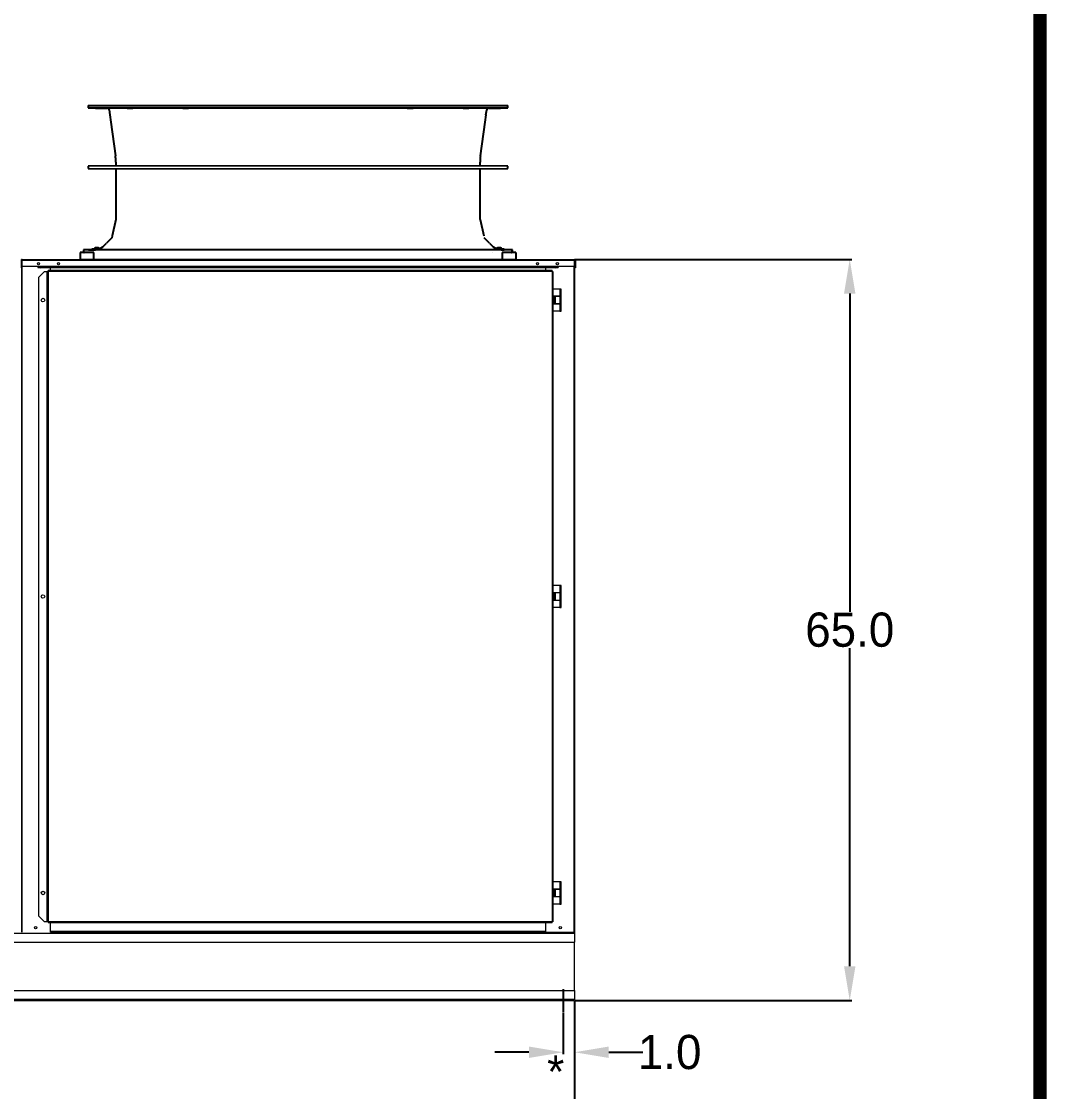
# Model space of a CAD drawing. Header units: inches. Extents: x 1763 to 2243, y -685 to -381.
# Drawn here: x 2148.2 to 2238.1, y -623.6 to -529.8 of the extents above; entities that cross this region are included whole.
import ezdxf

# ---------------------------------------------------------------- set-up
doc = ezdxf.new("R2010")
doc.units = ezdxf.units.IN
doc.header["$MEASUREMENT"] = 0
doc.header["$PDSIZE"] = -1
doc.dimstyles.get("Standard").update_dxf_attribs({"dimtxt": 3, "dimasz": 3, "dimexe": 0.18, "dimexo": 0.0625, "dimgap": 0.09, "dimtad": 0, "dimtih": 1, "dimtoh": 1, "dimdec": 1, "dimzin": 0, "dimdsep": 46, "dimtxsty": 'Standard', "dimcen": 0.09, "dimadec": 0, "dimazin": 0, "dimtfac": 1, "dimtdec": 1, "dimtofl": 0, "dimtmove": 0, "dimatfit": 3, "dimfxl": 1, "dimtolj": 1, "dimtzin": 0, "dimarcsym": 0})

# ---------------------------------------------------------------- blocks, each defined once
blk = doc.blocks.new('*D7')
at = {"color": 0, "lineweight": -2}
for p, q in [((2196.66, -615.755), (2196.66, -620.353)), ((2195.66, -616.693), (2195.66, -620.353)), ((2192.66, -620.173), (2189.66, -620.173)), ((2199.66, -620.173), (2202.66, -620.173))]:
    blk.add_line(p, q, dxfattribs=at)
at = {"color": 0}
for points in [[(2192.66, -619.673), (2192.66, -620.673), (2195.66, -620.173)], [(2199.66, -619.673), (2199.66, -620.673), (2196.66, -620.173)]]:
    blk.add_solid(points, dxfattribs=at)
at = {"layer": 'Defpoints', "color": 0}
for p in [(2196.66, -615.693), (2195.66, -616.63), (2196.66, -620.173)]:
    blk.add_point(p, dxfattribs=at)
at = {"color": 0, "insert": (2205, -620.173), "char_height": 3, "attachment_point": 5}
blk.add_mtext('\\A1;1.0', dxfattribs=at)
blk = doc.blocks.new('*D10')
at = {"color": 0, "lineweight": -2}
for p, q in [((2196.66, -615.693), (2196.66, -638.536)), ((2099.66, -615.818), (2099.66, -638.536)), ((2102.66, -638.356), (2143.82, -638.356)), ((2193.66, -638.356), (2152.5, -638.356))]:
    blk.add_line(p, q, dxfattribs=at)
at = {"color": 0}
for points in [[(2102.66, -637.856), (2102.66, -638.856), (2099.66, -638.356)], [(2193.66, -637.856), (2193.66, -638.856), (2196.66, -638.356)]]:
    blk.add_solid(points, dxfattribs=at)
at = {"layer": 'Defpoints', "color": 0}
for p in [(2196.66, -615.63), (2099.66, -615.755), (2099.66, -638.356)]:
    blk.add_point(p, dxfattribs=at)
at = {"color": 0, "insert": (2148.16, -638.356), "char_height": 3, "attachment_point": 5}
blk.add_mtext('\\A1;97.0', dxfattribs=at)
blk = doc.blocks.new('*D11')
at = {"color": 0, "lineweight": -2}
for p, q in [((2196.723, -550.63), (2220.971, -550.63)), ((2220.791, -553.63), (2220.791, -581.54)), ((2220.791, -612.63), (2220.791, -584.72)), ((2196.723, -615.63), (2220.971, -615.63))]:
    blk.add_line(p, q, dxfattribs=at)
at = {"color": 0}
for points in [[(2220.291, -553.63), (2221.291, -553.63), (2220.791, -550.63)], [(2220.291, -612.63), (2221.291, -612.63), (2220.791, -615.63)]]:
    blk.add_solid(points, dxfattribs=at)
at = {"layer": 'Defpoints', "color": 0}
for p in [(2196.66, -550.63), (2220.791, -550.63), (2196.66, -615.63)]:
    blk.add_point(p, dxfattribs=at)
at = {"color": 0, "insert": (2220.791, -583.13), "char_height": 3, "attachment_point": 5}
blk.add_mtext('\\A1;65.0', dxfattribs=at)

msp = doc.modelspace()

# ---------------------------------------------------------------- linework, layer by layer
at = {"color": 7, "lineweight": 25}
msp.add_line((2237.468, -677.516), (2237.468, -385.916), dxfattribs=at)
at = {"color": 7, "linetype": 'Continuous', "lineweight": 25}
for p, q in [((2154.005, -537.126), (2154.005, -537.354)), ((2154.005, -537.126), (2159.395, -537.126)), ((2154.005, -537.354), (2154.656, -537.36)), ((2154.005, -537.354), (2159.395, -537.354)), ((2155.467, -537.367), (2155.705, -537.369)), ((2155.86, -537.505), (2155.924, -537.961)), ((2159.395, -537.126), (2190.816, -537.126)), ((2159.395, -537.354), (2190.816, -537.354)), ((2188.896, -537.961), (2188.96, -537.505)), ((2189.115, -537.369), (2189.354, -537.367)), ((2190.164, -537.36), (2190.816, -537.354)), ((2190.816, -537.354), (2190.816, -537.126)), ((2155.905, -537.96), (2155.994, -538.592)), ((2155.992, -538.592), (2156.407, -541.546)), ((2188.413, -541.546), (2188.828, -538.592)), ((2188.826, -538.592), (2188.915, -537.96)), ((2156.446, -542.429), (2154.005, -542.451)), ((2154.005, -542.451), (2154.005, -542.664)), ((2156.446, -542.094), (2156.446, -542.429)), ((2190.816, -542.451), (2156.446, -542.429)), ((2188.375, -542.429), (2188.375, -542.094)), ((2190.816, -542.664), (2190.816, -542.451)), ((2154.005, -542.664), (2156.446, -542.685)), ((2156.446, -542.685), (2156.446, -547.147)), ((2156.448, -542.685), (2190.816, -542.664)), ((2188.375, -547.147), (2188.375, -542.685)), ((2156.446, -547.147), (2156.113, -548.583)), ((2188.375, -547.147), (2188.707, -548.583)), ((2156.075, -548.753), (2155.608, -549.213)), ((2156.115, -548.583), (2156.075, -548.753)), ((2189.213, -549.213), (2188.745, -548.753)), ((2153.689, -549.805), (2153.607, -549.806)), ((2153.607, -549.806), (2153.607, -549.814)), ((2153.607, -549.814), (2153.61, -549.982)), ((2153.628, -549.982), (2153.625, -549.814)), ((2154.336, -549.8), (2153.689, -549.805)), ((2154.336, -549.734), (2154.336, -549.812)), ((2154.463, -549.734), (2154.336, -549.734)), ((2154.347, -549.812), (2154.341, -549.812)), ((2154.401, -549.812), (2154.347, -549.812)), ((2155.202, -549.734), (2154.463, -549.734)), ((2154.536, -549.694), (2154.533, -549.734)), ((2154.604, -549.694), (2154.536, -549.694)), ((2155.002, -549.694), (2154.604, -549.694)), ((2154.675, -549.61), (2154.677, -549.608)), ((2154.677, -549.608), (2154.677, -549.614)), ((2154.679, -549.614), (2154.679, -549.607)), ((2154.679, -549.61), (2154.689, -549.608)), ((2154.689, -549.608), (2154.689, -549.615)), ((2154.709, -549.612), (2154.709, -549.608)), ((2154.781, -549.608), (2154.781, -549.613)), ((2154.809, -549.614), (2154.809, -549.608)), ((2154.86, -549.607), (2154.86, -549.61)), ((2154.869, -549.612), (2154.869, -549.608)), ((2155.002, -549.699), (2155.289, -549.544)), ((2155.005, -549.734), (2155.002, -549.694)), ((2155.202, -549.805), (2155.202, -549.734)), ((2155.202, -549.767), (2189.618, -549.767)), ((2189.618, -549.796), (2155.202, -549.796)), ((2155.289, -549.544), (2155.626, -549.213)), ((2189.194, -549.213), (2189.531, -549.544)), ((2189.444, -550.04), (2189.444, -550.037)), ((2189.531, -549.544), (2189.818, -549.699)), ((2189.618, -549.734), (2189.618, -549.805)), ((2189.745, -549.734), (2189.618, -549.734)), ((2190.484, -549.734), (2189.745, -549.734)), ((2189.818, -549.694), (2189.815, -549.734)), ((2189.886, -549.694), (2189.818, -549.694)), ((2190.284, -549.694), (2189.886, -549.694)), ((2190.13, -549.608), (2190.13, -549.608)), ((2190.287, -549.734), (2190.284, -549.694)), ((2190.473, -549.812), (2190.419, -549.812)), ((2190.484, -549.812), (2190.473, -549.812)), ((2190.484, -549.812), (2190.484, -549.734)), ((2191.132, -549.805), (2190.484, -549.8)), ((2191.213, -549.806), (2191.132, -549.805)), ((2191.192, -549.982), (2191.195, -549.814)), ((2191.21, -549.982), (2191.213, -549.814)), ((2153.316, -550.04), (2153.316, -550.63)), ((2154.497, -550.04), (2153.316, -550.04)), ((2153.316, -550.63), (2154.497, -550.63)), ((2154.497, -550.63), (2154.497, -550.04)), ((2154.497, -550.63), (2190.323, -550.63)), ((2190.323, -550.04), (2190.323, -550.63)), ((2191.505, -550.04), (2190.323, -550.04)), ((2190.323, -550.63), (2191.505, -550.63)), ((2191.505, -550.04), (2191.505, -550.63))]:
    msp.add_line(p, q, dxfattribs=at)
at = {"color": 7, "linetype": 'Continuous', "lineweight": 15}
for p, q in [((2148.16, -550.63), (2196.66, -550.63)), ((2148.16, -550.706), (2148.16, -550.63)), ((2148.16, -550.706), (2196.66, -550.706)), ((2148.16, -551.243), (2148.16, -550.706)), ((2148.161, -551.38), (2148.161, -550.706)), ((2148.161, -550.706), (2148.236, -550.706)), ((2148.236, -551.38), (2148.236, -550.706)), ((2196.66, -550.706), (2196.66, -550.63)), ((2196.66, -551.243), (2196.66, -550.706)), ((2196.661, -550.706), (2196.736, -550.706)), ((2196.661, -550.706), (2196.661, -551.38)), ((2196.736, -550.706), (2196.736, -551.38)), ((2148.16, -551.243), (2149.598, -551.243)), ((2148.16, -551.243), (2148.16, -609.63)), ((2148.236, -551.38), (2148.161, -551.38)), ((2148.236, -609.63), (2148.236, -551.243)), ((2149.598, -551.243), (2195.223, -551.243)), ((2149.598, -551.244), (2149.598, -551.243)), ((2195.223, -551.244), (2149.598, -551.244)), ((2149.598, -551.283), (2149.598, -551.244)), ((2149.598, -551.283), (2149.851, -551.294)), ((2149.598, -551.283), (2149.598, -551.358)), ((2149.598, -551.358), (2149.851, -551.369)), ((2150.185, -551.688), (2149.685, -552.188)), ((2194.97, -551.294), (2149.851, -551.294)), ((2149.851, -551.294), (2149.851, -551.369)), ((2194.97, -551.369), (2149.851, -551.369)), ((2150.185, -551.688), (2150.422, -551.688)), ((2150.422, -608.724), (2150.422, -551.688)), ((2150.422, -551.688), (2150.423, -551.688)), ((2150.499, -551.688), (2150.423, -551.688)), ((2150.423, -551.688), (2150.423, -608.724)), ((2194.684, -551.613), (2150.499, -551.613)), ((2150.499, -551.613), (2150.499, -551.688)), ((2194.684, -551.688), (2150.499, -551.688)), ((2150.499, -551.688), (2150.499, -608.724)), ((2150.709, -551.613), (2150.709, -551.369)), ((2194.111, -551.369), (2194.111, -551.613)), ((2194.684, -551.688), (2194.684, -551.613)), ((2194.684, -551.688), (2194.684, -608.724)), ((2194.76, -551.688), (2194.684, -551.688)), ((2194.76, -551.688), (2194.76, -608.724)), ((2194.97, -551.294), (2195.223, -551.283)), ((2194.97, -551.294), (2194.97, -551.369)), ((2194.97, -551.369), (2195.223, -551.358)), ((2195.223, -551.243), (2195.223, -551.244)), ((2195.223, -551.243), (2196.66, -551.243)), ((2195.223, -551.244), (2195.223, -551.283)), ((2195.223, -551.283), (2195.223, -551.358)), ((2196.584, -551.243), (2196.584, -609.63)), ((2196.66, -551.243), (2196.66, -609.63)), ((2196.736, -551.38), (2196.661, -551.38)), ((2149.685, -608.224), (2149.685, -552.188)), ((2195.36, -553.24), (2194.76, -553.24)), ((2195.36, -553.24), (2195.36, -553.87)), ((2195.485, -553.24), (2195.36, -553.24)), ((2195.485, -553.87), (2195.485, -553.24)), ((2195.36, -553.87), (2194.76, -553.87)), ((2195.36, -554.543), (2194.76, -554.543)), ((2194.855, -553.891), (2194.855, -554.521)), ((2194.98, -553.891), (2194.855, -553.891)), ((2194.855, -554.521), (2194.98, -554.521)), ((2194.98, -554.521), (2194.98, -553.891)), ((2195.36, -553.891), (2194.98, -553.891)), ((2194.98, -554.521), (2195.36, -554.521)), ((2195.013, -553.891), (2195.013, -553.87)), ((2195.013, -554.543), (2195.013, -554.521)), ((2195.328, -553.87), (2195.328, -553.891)), ((2195.328, -554.521), (2195.328, -554.543)), ((2195.36, -553.87), (2195.485, -553.87)), ((2195.36, -553.891), (2195.36, -554.521)), ((2195.485, -553.891), (2195.36, -553.891)), ((2195.36, -554.521), (2195.485, -554.521)), ((2195.36, -554.543), (2195.36, -555.173)), ((2195.485, -554.543), (2195.36, -554.543)), ((2195.485, -554.521), (2195.485, -553.891)), ((2195.485, -555.173), (2195.485, -554.543)), ((2195.36, -555.173), (2194.76, -555.173)), ((2195.36, -555.173), (2195.485, -555.173)), ((2195.36, -579.24), (2194.76, -579.24)), ((2195.36, -579.87), (2194.76, -579.87)), ((2194.855, -579.891), (2194.855, -580.521)), ((2194.98, -579.891), (2194.855, -579.891)), ((2194.98, -580.521), (2194.98, -579.891)), ((2195.36, -579.891), (2194.98, -579.891)), ((2195.013, -579.891), (2195.013, -579.87)), ((2195.328, -579.87), (2195.328, -579.891)), ((2195.36, -579.24), (2195.36, -579.87)), ((2195.485, -579.24), (2195.36, -579.24)), ((2195.36, -579.87), (2195.485, -579.87)), ((2195.36, -579.891), (2195.36, -580.521)), ((2195.485, -579.891), (2195.36, -579.891)), ((2195.485, -579.87), (2195.485, -579.24)), ((2195.485, -580.521), (2195.485, -579.891)), ((2195.36, -580.543), (2194.76, -580.543)), ((2194.855, -580.521), (2194.98, -580.521)), ((2194.98, -580.521), (2195.36, -580.521)), ((2195.013, -580.543), (2195.013, -580.521)), ((2195.328, -580.521), (2195.328, -580.543)), ((2195.36, -580.521), (2195.485, -580.521)), ((2195.36, -580.543), (2195.36, -581.173)), ((2195.485, -580.543), (2195.36, -580.543)), ((2195.485, -581.173), (2195.485, -580.543)), ((2195.36, -581.173), (2194.76, -581.173)), ((2195.36, -581.173), (2195.485, -581.173)), ((2195.36, -605.24), (2194.76, -605.24)), ((2195.36, -605.24), (2195.36, -605.87)), ((2195.485, -605.24), (2195.36, -605.24)), ((2195.485, -605.87), (2195.485, -605.24)), ((2195.36, -605.87), (2194.76, -605.87)), ((2194.855, -605.891), (2194.855, -606.521)), ((2194.98, -605.891), (2194.855, -605.891)), ((2194.98, -606.521), (2194.98, -605.891)), ((2195.36, -605.891), (2194.98, -605.891)), ((2195.013, -605.891), (2195.013, -605.87)), ((2195.328, -605.87), (2195.328, -605.891)), ((2195.36, -605.87), (2195.485, -605.87)), ((2195.36, -605.891), (2195.36, -606.521)), ((2195.485, -605.891), (2195.36, -605.891)), ((2195.485, -606.521), (2195.485, -605.891)), ((2195.36, -606.543), (2194.76, -606.543)), ((2195.36, -607.173), (2194.76, -607.173)), ((2194.855, -606.521), (2194.98, -606.521)), ((2194.98, -606.521), (2195.36, -606.521)), ((2195.013, -606.543), (2195.013, -606.521)), ((2195.328, -606.521), (2195.328, -606.543)), ((2195.36, -606.521), (2195.485, -606.521)), ((2195.36, -606.543), (2195.36, -607.173)), ((2195.485, -606.543), (2195.36, -606.543)), ((2195.36, -607.173), (2195.485, -607.173)), ((2195.485, -607.173), (2195.485, -606.543)), ((2149.685, -608.224), (2150.185, -608.724)), ((2150.422, -608.724), (2150.185, -608.724)), ((2150.423, -608.724), (2150.422, -608.724)), ((2150.499, -608.724), (2150.423, -608.724)), ((2194.684, -608.724), (2150.499, -608.724)), ((2150.499, -608.724), (2150.499, -608.8)), ((2150.499, -608.8), (2194.684, -608.8)), ((2150.709, -609.63), (2150.709, -608.8)), ((2194.111, -608.8), (2194.111, -609.63)), ((2194.76, -608.724), (2194.684, -608.724)), ((2194.684, -608.8), (2194.684, -608.724)), ((2099.66, -609.736), (2196.66, -609.736)), ((2150.709, -609.554), (2194.111, -609.554)), ((2150.709, -609.63), (2194.111, -609.63)), ((2194.111, -609.63), (2196.584, -609.63)), ((2196.584, -609.63), (2196.66, -609.63)), ((2196.66, -609.63), (2196.66, -609.736)), ((2196.66, -609.736), (2196.66, -610.505)), ((2099.66, -610.505), (2196.66, -610.505)), ((2196.66, -614.755), (2196.66, -610.505)), ((2099.66, -614.755), (2196.66, -614.755)), ((2196.66, -614.755), (2196.66, -615.525)), ((2099.66, -615.525), (2196.66, -615.525)), ((2099.66, -615.63), (2196.66, -615.63)), ((2196.66, -615.525), (2196.66, -615.63))]:
    msp.add_line(p, q, dxfattribs=at)
at = {"color": 7}
for p, q in [((2195.66, -614.63), (2195.66, -616.63)), ((2196.66, -615.63), (2195.66, -615.63))]:
    msp.add_line(p, q, dxfattribs=at)
at = {"color": 7, "lineweight": 25, "const_width": 1.166}
msp.add_lwpolyline([(1770.908, -677.516), (2237.468, -677.516), (2237.468, -385.916), (1770.908, -385.916), (1770.908, -677.516)], dxfattribs=at)
at = {"color": 7, "linetype": 'Continuous', "lineweight": 15}
for centre, radius in [((2149.66, -551.005), 0.0995), ((2151.41, -551.005), 0.0995), ((2193.41, -551.005), 0.0995), ((2195.16, -551.005), 0.0995), ((2150.047, -554.206), 0.156), ((2150.047, -580.206), 0.156), ((2150.047, -606.206), 0.156), ((2149.41, -609.255), 0.0995), ((2195.41, -609.255), 0.0995)]:
    msp.add_circle(centre, radius, dxfattribs=at)
at = {"color": 7, "linetype": 'Continuous', "lineweight": 25}
for centre, radius, start, end in [((2152.509, -542.094), 3.937, 0, 8.00016), ((2192.312, -542.094), 3.937, 171.99984, 180), ((2153.669, -549.981), 0.0591, 181, 270), ((2190.051, -549.908), 0.316, 111.98436, 137.47455), ((2190.051, -549.908), 0.316, 42.52545, 68.05136)]:
    msp.add_arc(centre, radius, start, end, dxfattribs=at)
at = {"color": 7, "linetype": 'Continuous', "lineweight": 15}
for centre, radius in [((2148.16, -550.706), 0.0757), ((2148.16, -550.706), 0.001), ((2196.66, -550.706), 0.0757), ((2196.66, -550.706), 0.001)]:
    msp.add_arc(centre, radius, 0, 90, dxfattribs=at)
at = {"color": 7, "linetype": 'Continuous', "lineweight": 25}
for points, knots in [([(2154.656, -537.36), (2154.657, -537.36), (2154.658, -537.36), (2154.688, -537.36), (2154.74, -537.361), (2154.814, -537.361), (2154.906, -537.362), (2155.016, -537.363), (2155.137, -537.364), (2155.27, -537.365), (2155.381, -537.366), (2155.447, -537.367), (2155.467, -537.367)], [0, 0, 0, 0, 0.085907, 0.192945, 0.303087, 0.410126, 0.520268, 0.62731, 0.737455, 0.844501, 0.954651, 1, 1, 1, 1]), ([(2154.798, -537.358), (2154.811, -537.358), (2154.838, -537.359), (2154.908, -537.359), (2154.991, -537.36), (2155.078, -537.36), (2155.161, -537.361), (2155.229, -537.362), (2155.275, -537.362), (2155.294, -537.363), (2155.286, -537.363), (2155.264, -537.363), (2155.228, -537.362), (2155.16, -537.362), (2155.077, -537.361), (2154.989, -537.361), (2154.907, -537.36), (2154.839, -537.359), (2154.792, -537.359), (2154.774, -537.358), (2154.781, -537.358), (2154.794, -537.358), (2154.798, -537.358)], [0, 0, 0, 0, 0.053684, 0.107369, 0.161054, 0.214742, 0.268431, 0.32212, 0.375808, 0.429494, 0.483179, 0.5, 0.553684, 0.607368, 0.661054, 0.714742, 0.768431, 0.82212, 0.875808, 0.929494, 0.983178, 1, 1, 1, 1]), ([(2155.86, -537.505), (2155.856, -537.487), (2155.848, -537.453), (2155.814, -537.41), (2155.77, -537.38), (2155.731, -537.37), (2155.709, -537.369), (2155.705, -537.369)], [0, 0, 0, 0, 0.236553, 0.473094, 0.709954, 0.947343, 1, 1, 1, 1]), ([(2157.498, -537.358), (2157.521, -537.358), (2157.565, -537.359), (2157.651, -537.359), (2157.738, -537.36), (2157.819, -537.36), (2157.884, -537.361), (2157.926, -537.362), (2157.94, -537.362), (2157.925, -537.363), (2157.892, -537.363), (2157.847, -537.363), (2157.792, -537.362), (2157.708, -537.362), (2157.621, -537.361), (2157.54, -537.361), (2157.475, -537.36), (2157.433, -537.359), (2157.418, -537.359), (2157.434, -537.358), (2157.466, -537.358), (2157.492, -537.358), (2157.498, -537.358)], [0, 0, 0, 0, 0.053685, 0.107369, 0.161054, 0.214742, 0.268431, 0.32212, 0.375808, 0.429494, 0.483179, 0.5, 0.553684, 0.607369, 0.661054, 0.714742, 0.768431, 0.82212, 0.875808, 0.929494, 0.983179, 1, 1, 1, 1]), ([(2162.469, -537.358), (2162.497, -537.358), (2162.552, -537.359), (2162.64, -537.359), (2162.719, -537.36), (2162.78, -537.36), (2162.818, -537.361), (2162.828, -537.362), (2162.808, -537.362), (2162.761, -537.363), (2162.707, -537.363), (2162.648, -537.363), (2162.582, -537.362), (2162.495, -537.362), (2162.416, -537.361), (2162.354, -537.361), (2162.316, -537.36), (2162.307, -537.359), (2162.327, -537.359), (2162.374, -537.358), (2162.427, -537.358), (2162.461, -537.358), (2162.469, -537.358)], [0, 0, 0, 0, 0.053684, 0.107369, 0.161054, 0.214742, 0.268431, 0.32212, 0.375808, 0.429494, 0.483178, 0.5, 0.553684, 0.607369, 0.661055, 0.714742, 0.768431, 0.82212, 0.875808, 0.929494, 0.983179, 1, 1, 1, 1]), ([(2182.434, -537.358), (2182.452, -537.358), (2182.489, -537.359), (2182.512, -537.359), (2182.507, -537.36), (2182.473, -537.36), (2182.415, -537.361), (2182.338, -537.362), (2182.251, -537.362), (2182.165, -537.363), (2182.106, -537.363), (2182.057, -537.363), (2182.018, -537.362), (2181.994, -537.362), (2181.999, -537.361), (2182.032, -537.361), (2182.091, -537.36), (2182.168, -537.359), (2182.254, -537.359), (2182.34, -537.358), (2182.4, -537.358), (2182.427, -537.358), (2182.434, -537.358)], [0, 0, 0, 0, 0.053685, 0.107369, 0.161054, 0.214742, 0.268431, 0.32212, 0.375808, 0.429494, 0.483179, 0.5, 0.553684, 0.607369, 0.661054, 0.714742, 0.768431, 0.82212, 0.875808, 0.929494, 0.983179, 1, 1, 1, 1]), ([(2187.377, -537.358), (2187.386, -537.358), (2187.402, -537.359), (2187.391, -537.359), (2187.353, -537.36), (2187.291, -537.36), (2187.212, -537.361), (2187.125, -537.362), (2187.04, -537.362), (2186.966, -537.363), (2186.924, -537.363), (2186.895, -537.363), (2186.88, -537.362), (2186.89, -537.362), (2186.928, -537.361), (2186.991, -537.361), (2187.07, -537.36), (2187.157, -537.359), (2187.242, -537.359), (2187.316, -537.358), (2187.358, -537.358), (2187.374, -537.358), (2187.377, -537.358)], [0, 0, 0, 0, 0.053684, 0.107369, 0.161054, 0.214742, 0.268431, 0.32212, 0.375808, 0.429494, 0.483178, 0.5, 0.553684, 0.607369, 0.661055, 0.714742, 0.768431, 0.82212, 0.875808, 0.929494, 0.983179, 1, 1, 1, 1]), ([(2189.115, -537.369), (2189.097, -537.371), (2189.062, -537.375), (2189.014, -537.403), (2188.979, -537.443), (2188.964, -537.48), (2188.961, -537.501), (2188.96, -537.505)], [0, 0, 0, 0, 0.237768, 0.475541, 0.713069, 0.950081, 1, 1, 1, 1]), ([(2189.354, -537.367), (2189.399, -537.367), (2189.492, -537.366), (2189.627, -537.365), (2189.754, -537.364), (2189.868, -537.363), (2189.969, -537.362), (2190.05, -537.361), (2190.113, -537.361), (2190.151, -537.36), (2190.168, -537.36), (2190.165, -537.36), (2190.164, -537.36)], [0, 0, 0, 0, 0.107042, 0.217187, 0.324229, 0.434374, 0.541414, 0.651557, 0.758592, 0.868733, 0.975764, 1, 1, 1, 1]), ([(2190.042, -537.358), (2190.039, -537.358), (2190.034, -537.359), (2189.989, -537.359), (2189.925, -537.36), (2189.843, -537.36), (2189.756, -537.361), (2189.672, -537.362), (2189.601, -537.362), (2189.551, -537.363), (2189.532, -537.363), (2189.529, -537.363), (2189.54, -537.362), (2189.583, -537.362), (2189.648, -537.361), (2189.729, -537.361), (2189.816, -537.36), (2189.9, -537.359), (2189.972, -537.359), (2190.022, -537.358), (2190.041, -537.358), (2190.042, -537.358), (2190.042, -537.358)], [0, 0, 0, 0, 0.053685, 0.107368, 0.161055, 0.214742, 0.268432, 0.322121, 0.375809, 0.429494, 0.483179, 0.5, 0.553685, 0.607369, 0.661055, 0.714742, 0.768431, 0.822121, 0.875809, 0.929494, 0.983179, 1, 1, 1, 1]), ([(2153.625, -549.814), (2153.619, -549.814), (2153.614, -549.814), (2153.608, -549.814), (2153.607, -549.814), (2153.607, -549.814)], [0, 0, 0, 0, 0.5, 0.5, 1, 1, 1, 1]), ([(2153.684, -550.04), (2153.678, -550.04), (2153.671, -550.038), (2153.657, -550.033), (2153.65, -550.028), (2153.639, -550.017), (2153.635, -550.01), (2153.629, -549.996), (2153.628, -549.988), (2153.628, -549.982)], [0, 0, 0, 0, 0.25, 0.25, 0.5, 0.5, 0.75, 0.75, 1, 1, 1, 1]), ([(2154.336, -549.806), (2154.322, -549.806), (2154.289, -549.806), (2154.228, -549.807), (2154.164, -549.807), (2154.109, -549.807), (2154.07, -549.808), (2154.056, -549.808), (2154.053, -549.808), (2154.062, -549.807), (2154.095, -549.807), (2154.145, -549.806), (2154.207, -549.806), (2154.275, -549.805), (2154.316, -549.805), (2154.336, -549.805)], [0, 0, 0, 0, 0.056542, 0.140133, 0.223723, 0.307311, 0.390897, 0.474479, 0.500668, 0.584253, 0.667837, 0.751422, 0.835011, 0.918601, 1, 1, 1, 1]), ([(2155.197, -549.805), (2155.197, -549.805), (2155.197, -549.805), (2155.141, -549.806), (2155.043, -549.808), (2154.913, -549.809), (2154.767, -549.81), (2154.621, -549.811), (2154.521, -549.812), (2154.449, -549.812), (2154.421, -549.812), (2154.401, -549.812)], [0, 0, 0, 0, 0.08774, 0.218186, 0.348637, 0.479093, 0.609552, 0.740009, 0.870464, 0.911349, 1, 1, 1, 1]), ([(2154.66, -549.613), (2154.645, -549.619), (2154.611, -549.632), (2154.57, -549.66), (2154.547, -549.685), (2154.537, -549.695)], [0, 0, 0, 0, 0.327422, 0.724009, 1, 1, 1, 1]), ([(2154.669, -549.608), (2154.666, -549.609), (2154.662, -549.611), (2154.66, -549.611), (2154.659, -549.611)], [0, 0, 0, 0, 0.874699, 1, 1, 1, 1]), ([(2154.669, -549.608), (2154.671, -549.608), (2154.675, -549.607), (2154.677, -549.606), (2154.678, -549.606)], [0, 0, 0, 0, 0.4996563, 1, 1, 1, 1]), ([(2154.729, -549.608), (2154.725, -549.609), (2154.716, -549.611), (2154.702, -549.614), (2154.692, -549.615), (2154.684, -549.615), (2154.677, -549.614), (2154.674, -549.613), (2154.674, -549.612), (2154.674, -549.611)], [0, 0, 0, 0, 0.175487, 0.351146, 0.522558, 0.601245, 0.767206, 0.93307, 1, 1, 1, 1]), ([(2154.678, -549.607), (2154.679, -549.607), (2154.679, -549.607), (2154.678, -549.607), (2154.677, -549.608), (2154.677, -549.608)], [0, 0, 0, 0, 0.1143518, 0.9074961, 1, 1, 1, 1]), ([(2154.709, -549.608), (2154.708, -549.608), (2154.707, -549.607), (2154.703, -549.606), (2154.697, -549.607), (2154.692, -549.607), (2154.689, -549.608), (2154.689, -549.608)], [0, 0, 0, 0, 0.2464974, 0.4933322, 0.7330389, 0.972083, 1, 1, 1, 1]), ([(2154.709, -549.608), (2154.71, -549.609), (2154.711, -549.611), (2154.714, -549.611), (2154.714, -549.611)], [0, 0, 0, 0, 0.874185, 1, 1, 1, 1]), ([(2154.729, -549.608), (2154.732, -549.608), (2154.737, -549.607), (2154.744, -549.606), (2154.751, -549.607), (2154.755, -549.607), (2154.757, -549.608), (2154.757, -549.608)], [0, 0, 0, 0, 0.246483, 0.493347, 0.733061, 0.972099, 1, 1, 1, 1]), ([(2154.829, -549.608), (2154.828, -549.609), (2154.826, -549.611), (2154.817, -549.614), (2154.806, -549.615), (2154.793, -549.615), (2154.78, -549.614), (2154.767, -549.611), (2154.76, -549.609), (2154.757, -549.608)], [0, 0, 0, 0, 0.145992, 0.292129, 0.434742, 0.573234, 0.710145, 0.848574, 1, 1, 1, 1]), ([(2154.769, -549.612), (2154.77, -549.611), (2154.774, -549.611), (2154.778, -549.609), (2154.781, -549.608)], [0, 0, 0, 0, 0.095383, 1, 1, 1, 1]), ([(2154.809, -549.608), (2154.804, -549.607), (2154.799, -549.606), (2154.788, -549.606), (2154.784, -549.607), (2154.781, -549.608)], [0, 0, 0, 0, 0.5, 0.5, 1, 1, 1, 1]), ([(2154.809, -549.608), (2154.813, -549.609), (2154.818, -549.611), (2154.823, -549.611), (2154.824, -549.611)], [0, 0, 0, 0, 0.874189, 1, 1, 1, 1]), ([(2154.829, -549.608), (2154.83, -549.608), (2154.831, -549.607), (2154.835, -549.606), (2154.842, -549.607), (2154.847, -549.607), (2154.849, -549.608), (2154.849, -549.608)], [0, 0, 0, 0, 0.246496, 0.493367, 0.733073, 0.972083, 1, 1, 1, 1]), ([(2154.884, -549.614), (2154.884, -549.614), (2154.885, -549.615), (2154.881, -549.615), (2154.874, -549.614), (2154.863, -549.611), (2154.854, -549.609), (2154.849, -549.608)], [0, 0, 0, 0, 0.0732586, 0.3003068, 0.5247839, 0.751732, 1, 1, 1, 1]), ([(2154.869, -549.608), (2154.867, -549.608), (2154.863, -549.607), (2154.86, -549.606), (2154.86, -549.606), (2154.86, -549.607)], [0, 0, 0, 0, 0.352869, 0.706243, 1, 1, 1, 1]), ([(2155, -549.693), (2154.988, -549.681), (2154.962, -549.655), (2154.92, -549.628), (2154.89, -549.617), (2154.878, -549.613)], [0, 0, 0, 0, 0.351375, 0.742096, 1, 1, 1, 1]), ([(2190.419, -549.812), (2190.394, -549.812), (2190.363, -549.812), (2190.318, -549.812), (2190.309, -549.812), (2190.29, -549.812), (2190.28, -549.812), (2190.25, -549.811), (2190.229, -549.811), (2190.196, -549.811), (2190.185, -549.811), (2190.163, -549.811), (2190.151, -549.811), (2190.117, -549.811), (2190.094, -549.81), (2190.059, -549.81), (2190.047, -549.81), (2190.024, -549.81), (2190.012, -549.81), (2189.978, -549.809), (2189.955, -549.809), (2189.921, -549.809), (2189.91, -549.809), (2189.888, -549.809), (2189.877, -549.808), (2189.846, -549.808), (2189.826, -549.808), (2189.787, -549.808), (2189.769, -549.807), (2189.735, -549.807), (2189.72, -549.807), (2189.692, -549.806), (2189.679, -549.806), (2189.657, -549.806), (2189.648, -549.806), (2189.633, -549.806), (2189.627, -549.805), (2189.62, -549.805), (2189.618, -549.805), (2189.618, -549.805)], [0, 0, 0, 0, 0.125, 0.125, 0.15625, 0.15625, 0.1875, 0.1875, 0.25, 0.25, 0.28125, 0.28125, 0.3125, 0.3125, 0.375, 0.375, 0.40625, 0.40625, 0.4375, 0.4375, 0.5, 0.5, 0.53125, 0.53125, 0.5625, 0.5625, 0.625, 0.625, 0.6875, 0.6875, 0.75, 0.75, 0.8125, 0.8125, 0.875, 0.875, 0.9375, 0.9375, 1, 1, 1, 1]), ([(2189.958, -549.608), (2189.954, -549.609), (2189.946, -549.611), (2189.937, -549.614), (2189.934, -549.615), (2189.933, -549.615), (2189.933, -549.615)], [0, 0, 0, 0, 0.310012, 0.620284, 0.923072, 1, 1, 1, 1]), ([(2189.958, -549.608), (2189.96, -549.608), (2189.965, -549.607), (2189.97, -549.606), (2189.971, -549.606), (2189.972, -549.607)], [0, 0, 0, 0, 0.336266, 0.673008, 1, 1, 1, 1]), ([(2190.037, -549.608), (2190.033, -549.609), (2190.025, -549.611), (2190.011, -549.614), (2189.998, -549.615), (2189.986, -549.615), (2189.977, -549.614), (2189.972, -549.612), (2189.972, -549.61), (2189.972, -549.609)], [0, 0, 0, 0, 0.154655, 0.309459, 0.460521, 0.607228, 0.75226, 0.898895, 1, 1, 1, 1]), ([(2189.972, -549.608), (2189.972, -549.608), (2189.972, -549.608), (2189.972, -549.608), (2189.972, -549.608)], [0, 0, 0, 0, 0.722606, 1, 1, 1, 1]), ([(2190.037, -549.608), (2190.041, -549.607), (2190.046, -549.606), (2190.056, -549.606), (2190.061, -549.607), (2190.065, -549.608)], [0, 0, 0, 0, 0.5, 0.5, 1, 1, 1, 1]), ([(2190.13, -549.609), (2190.13, -549.61), (2190.13, -549.612), (2190.125, -549.614), (2190.116, -549.615), (2190.104, -549.615), (2190.091, -549.614), (2190.077, -549.611), (2190.07, -549.609), (2190.065, -549.608)], [0, 0, 0, 0, 0.095307, 0.250124, 0.40119, 0.547904, 0.692937, 0.839576, 1, 1, 1, 1]), ([(2190.13, -549.607), (2190.131, -549.607), (2190.132, -549.606), (2190.137, -549.607), (2190.142, -549.607), (2190.144, -549.608), (2190.144, -549.608)], [0, 0, 0, 0, 0.327625, 0.645743, 0.962962, 1, 1, 1, 1]), ([(2190.168, -549.614), (2190.169, -549.615), (2190.169, -549.615), (2190.169, -549.615), (2190.168, -549.614), (2190.161, -549.613), (2190.153, -549.61), (2190.147, -549.609), (2190.144, -549.608)], [0, 0, 0, 0, 0.014816, 0.128804, 0.369196, 0.609467, 0.853324, 1, 1, 1, 1]), ([(2191.136, -550.04), (2191.143, -550.039), (2191.158, -550.037), (2191.176, -550.024), (2191.189, -550.004), (2191.191, -549.989), (2191.192, -549.982)], [0, 0, 0, 0, 0.250003, 0.500004, 0.750006, 1, 1, 1, 1]), ([(2191.21, -549.982), (2191.21, -549.988), (2191.209, -549.996), (2191.203, -550.01), (2191.198, -550.017), (2191.187, -550.028), (2191.18, -550.033), (2191.166, -550.038), (2191.158, -550.04), (2191.151, -550.04)], [0, 0, 0, 0, 0.25, 0.25, 0.5, 0.5, 0.75, 0.75, 1, 1, 1, 1]), ([(2191.213, -549.814), (2191.213, -549.814), (2191.212, -549.814), (2191.206, -549.814), (2191.201, -549.814), (2191.195, -549.814)], [0, 0, 0, 0, 0.5, 0.5, 1, 1, 1, 1]), ([(2191.213, -549.814), (2191.213, -549.81), (2191.213, -549.806), (2191.213, -549.806), (2191.213, -549.806)], [0, 0, 0, 0, 0.999997, 1, 1, 1, 1])]:
    msp.add_open_spline(points, degree=3, knots=knots, dxfattribs=at)
for points in [[(2153.61, -549.982), (2153.61, -549.982), (2153.616, -549.982), (2153.628, -549.982)], [(2154.869, -549.608), (2154.876, -549.61), (2154.881, -549.612), (2154.883, -549.613)], [(2191.192, -549.982), (2191.204, -549.982), (2191.21, -549.982), (2191.21, -549.982)]]:
    msp.add_open_spline(points, degree=3, dxfattribs=at)

# ---------------------------------------------------------------- texts
at = {"color": 7, "text_generation_flag": 2}
msp.add_text('*', height=2.889, dxfattribs=at).set_placement((2195.762, -623.321))

# ---------------------------------------------------------------- dimensions: what is measured, and where the dimension line sits
at = {"color": 7}
for base, p1, p2, angle, picture, middle in [((2220.791, -550.63), (2196.66, -615.63), (2196.66, -550.63), 90, '*D11', (2220.791, -583.13)), ((2196.66, -620.173), (2195.66, -616.63), (2196.66, -615.693), 0, '*D7', (2205, -620.173))]:
    dim = msp.add_linear_dim(base=base, p1=p1, p2=p2, angle=angle, dimstyle='Standard', dxfattribs=at)
    dim.commit()
    dim.dimension.update_dxf_attribs({"geometry": picture, "text_midpoint": middle})
dim = msp.add_linear_dim(base=(2099.66, -638.356), p1=(2196.66, -615.63), p2=(2099.66, -615.755), angle=180, dimstyle='Standard', dxfattribs=at)
dim.commit()
dim.dimension.update_dxf_attribs({"geometry": '*D10', "text_midpoint": (2148.16, -638.356), "dimtype": 160})

doc.saveas('drawing.dxf')
